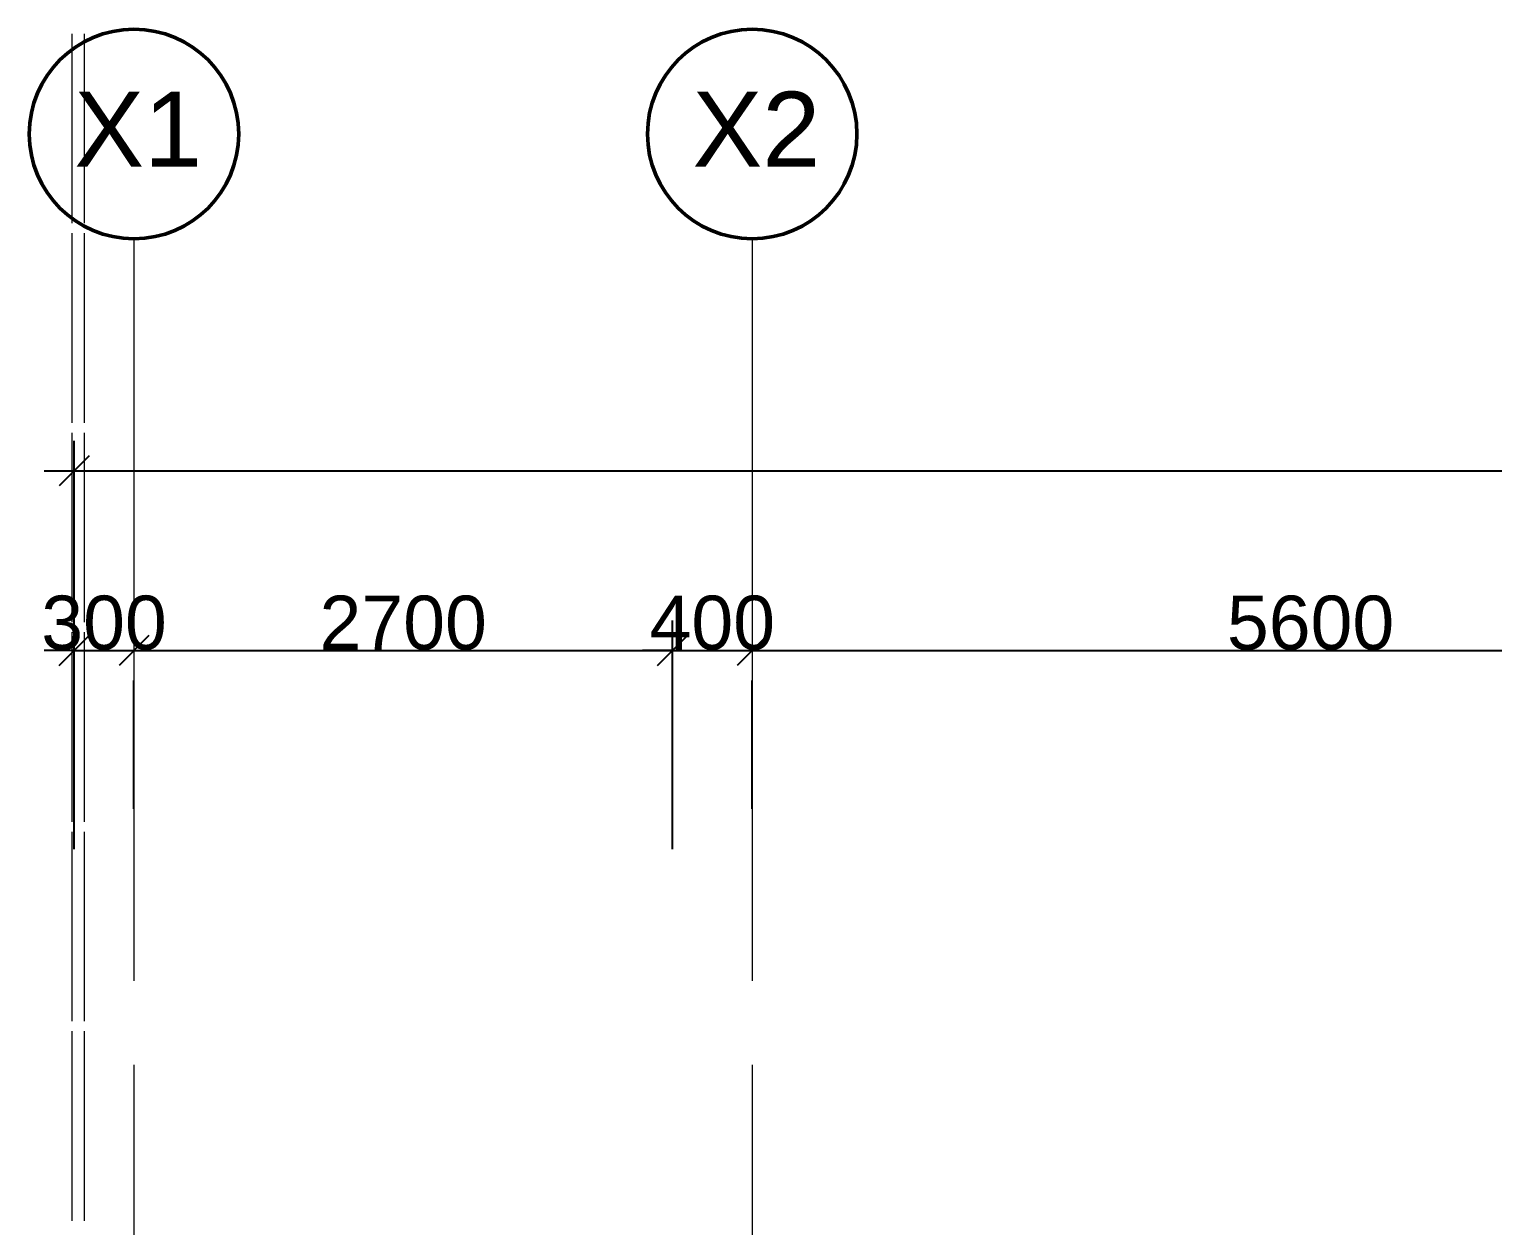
# Model space of a CAD drawing. Header units: millimetres. Extents: x -76261 to 649593, y -304265 to 60256.
# Drawn here: x 62475 to 69813, y 825 to 6822 of the extents above; entities that cross this region are included whole.
import ezdxf

# ---------------------------------------------------------------- set-up
doc = ezdxf.new("R2010")
doc.units = ezdxf.units.MM
doc.header["$LTSCALE"] = 2000
doc.header["$MEASUREMENT"] = 0
doc.header["$PDMODE"] = 32
doc.header["$PDSIZE"] = 0.15
doc.linetypes.add('Centre', pattern=[6.9, 4, -0.7, 1.5, -0.7])
doc.layers.get('0').update_dxf_attribs({"linetype": 'CONTINUOUS'})
doc.layers.get('DEFPOINTS').update_dxf_attribs({"color": 171, "linetype": 'CONTINUOUS'})
for name, color, linetype, lineweight in [('A-ANNO-DIMS', 1, 'CONTINUOUS', 15), ('A-GLAZ-CWMG', 8, 'CONTINUOUS', 15), ('S-GRID', 14, 'CONTINUOUS', 15), ('S-GRID-IDEN', 1, 'CONTINUOUS', 50)]:
    doc.layers.add(name, color=color, linetype=linetype, lineweight=lineweight)
doc.styles.add('Arial', font='arial.ttf', dxfattribs={"height": 1.6})
doc.styles.add('Arial_1', font='arial.ttf', dxfattribs={"height": 270})
doc.dimstyles.new('AD1', dxfattribs={"dimscale": 304.8, "dimtxt": 275.470038, "dimasz": 0.492126, "dimexe": 0.492126, "dimexo": 0.0625, "dimgap": 0, "dimtad": 1, "dimdec": 0, "dimzin": 0, "dimdsep": 46, "dimtxsty": 'Arial_1', "dimblk1": 'OBLIQUE', "dimblk2": 'OBLIQUE', "dimsah": 1, "dimcen": 0.09, "dimdle": 0.492126, "dimazin": 0, "dimtfac": 1, "dimtdec": 4, "dimtix": 1, "dimtmove": 0, "dimatfit": 3, "dimfxl": 2.952756, "dimfxlon": 1, "dimtvp": 1, "dimtolj": 1, "dimtzin": 0, "dimarcsym": 2})
doc.dimstyles.new('AD2', dxfattribs={"dimscale": 304.8, "dimtxt": 275.470038, "dimasz": 0.492126, "dimexe": 0.492126, "dimexo": 2.952756, "dimgap": 0, "dimtad": 1, "dimdec": 0, "dimzin": 0, "dimdsep": 46, "dimtxsty": 'Arial_1', "dimblk1": 'OBLIQUE', "dimblk2": 'OBLIQUE', "dimsah": 1, "dimcen": 0.09, "dimdle": 0.492126, "dimazin": 0, "dimtfac": 1, "dimtdec": 4, "dimtix": 1, "dimtmove": 0, "dimatfit": 3, "dimfxl": 1, "dimtvp": 1, "dimtolj": 1, "dimtzin": 0, "dimarcsym": 2})

# ---------------------------------------------------------------- blocks, each defined once
blk = doc.blocks.new('Rectangular Mullion - 50 x 100-10619540-2nd FLOOR PLAN')
at = {"layer": 'A-GLAZ-CWMG'}
for p, q in [((-87502.5, -43151.6), (-87502.5, -42201.6)), ((-87442.5, -42201.6), (-87442.5, -43151.6))]:
    blk.add_line(p, q, dxfattribs=at)
blk = doc.blocks.new('Grid - M_Grid Head - Circle-195263-2nd FLOOR PLAN')
at = {"layer": 'S-GRID-IDEN'}
blk.add_circle((0, 0), 3.5, dxfattribs=at)
blk = doc.blocks.new('_Oblique')
at = {"color": 0, "linetype": 'ByBlock', "lineweight": -2}
blk.add_line((-0.5, -0.5), (0.5, 0.5), dxfattribs=at)
blk = doc.blocks.new('*D1061')
at = {"layer": 'A-ANNO-DIMS', "color": 0, "lineweight": -2, "transparency": 16777216}
for p, q in [((62700, 2712.8), (62700, 3858.4)), ((62700, 3708.4), (62550, 3708.4)), ((62700, 3708.4), (63000, 3708.4)), ((63000, 3708.4), (63150, 3708.4)), ((63000, 2914.5), (63000, 3558.4))]:
    blk.add_line(p, q, dxfattribs=at)
at = {"layer": 'DEFPOINTS', "color": 0, "transparency": 16777216}
for p in [(63000, 3814.5), (63000, 3708.4), (62700, 1812.8)]:
    blk.add_point(p, dxfattribs=at)
at = {"layer": 'A-ANNO-DIMS', "color": 0, "lineweight": -2, "transparency": 16777216, "xscale": 150, "yscale": 150, "zscale": 150}
blk.add_blockref('_Oblique', (62700, 3708.4), dxfattribs=at)
at = {"layer": 'A-ANNO-DIMS', "color": 0, "lineweight": -2, "transparency": 16777216, "xscale": 150, "yscale": 150, "zscale": 150, "rotation": 180}
blk.add_blockref('_Oblique', (63000, 3708.4), dxfattribs=at)
at = {"layer": 'A-ANNO-DIMS', "color": 0, "transparency": 16777216, "insert": (62850, 3846.4), "char_height": 270, "width": 747.583, "attachment_point": 5, "style": 'Arial_1'}
blk.add_mtext('\\A1;300', dxfattribs=at)
blk = doc.blocks.new('*D1062')
at = {"layer": 'A-ANNO-DIMS', "color": 0, "lineweight": -2, "transparency": 16777216}
for p, q in [((65700, 2712.8), (65700, 3858.4)), ((62850, 3708.4), (65850, 3708.4)), ((63000, 2914.5), (63000, 3558.4))]:
    blk.add_line(p, q, dxfattribs=at)
at = {"layer": 'DEFPOINTS', "color": 0, "transparency": 16777216}
for p in [(63000, 3814.5), (65700, 3708.4), (65700, 1812.8)]:
    blk.add_point(p, dxfattribs=at)
at = {"layer": 'A-ANNO-DIMS', "color": 0, "lineweight": -2, "transparency": 16777216, "xscale": 150, "yscale": 150, "zscale": 150, "rotation": 180}
blk.add_blockref('_Oblique', (63000, 3708.4), dxfattribs=at)
at = {"layer": 'A-ANNO-DIMS', "color": 0, "lineweight": -2, "transparency": 16777216, "xscale": 150, "yscale": 150, "zscale": 150}
blk.add_blockref('_Oblique', (65700, 3708.4), dxfattribs=at)
at = {"layer": 'A-ANNO-DIMS', "color": 0, "transparency": 16777216, "insert": (64350, 3846.3), "char_height": 270, "width": 996.778, "attachment_point": 5, "style": 'Arial_1'}
blk.add_mtext('\\A1;2700', dxfattribs=at)
blk = doc.blocks.new('*D1063')
at = {"layer": 'A-ANNO-DIMS', "color": 0, "lineweight": -2, "transparency": 16777216}
for p, q in [((65700, 2712.8), (65700, 3858.4)), ((65700, 3708.4), (65550, 3708.4)), ((65700, 3708.4), (66100, 3708.4)), ((66100, 3708.4), (66250, 3708.4)), ((66100, 2914.5), (66100, 3558.4))]:
    blk.add_line(p, q, dxfattribs=at)
at = {"layer": 'DEFPOINTS', "color": 0, "transparency": 16777216}
for p in [(66100, 3814.5), (66100, 3708.4), (65700, 1812.8)]:
    blk.add_point(p, dxfattribs=at)
at = {"layer": 'A-ANNO-DIMS', "color": 0, "lineweight": -2, "transparency": 16777216, "xscale": 150, "yscale": 150, "zscale": 150}
blk.add_blockref('_Oblique', (65700, 3708.4), dxfattribs=at)
at = {"layer": 'A-ANNO-DIMS', "color": 0, "lineweight": -2, "transparency": 16777216, "xscale": 150, "yscale": 150, "zscale": 150, "rotation": 180}
blk.add_blockref('_Oblique', (66100, 3708.4), dxfattribs=at)
at = {"layer": 'A-ANNO-DIMS', "color": 0, "transparency": 16777216, "insert": (65900, 3846.3), "char_height": 270, "width": 747.583, "attachment_point": 5, "style": 'Arial_1'}
blk.add_mtext('\\A1;400', dxfattribs=at)
blk = doc.blocks.new('*D1064')
at = {"layer": 'A-ANNO-DIMS', "color": 0, "lineweight": -2, "transparency": 16777216}
for p, q in [((65950, 3708.4), (71850, 3708.4)), ((66100, 2914.5), (66100, 3558.4)), ((71700, 2914.5), (71700, 3558.4))]:
    blk.add_line(p, q, dxfattribs=at)
at = {"layer": 'DEFPOINTS', "color": 0, "transparency": 16777216}
for p in [(66100, 3814.5), (71700, 3814.5), (71700, 3708.4)]:
    blk.add_point(p, dxfattribs=at)
at = {"layer": 'A-ANNO-DIMS', "color": 0, "lineweight": -2, "transparency": 16777216, "xscale": 150, "yscale": 150, "zscale": 150, "rotation": 180}
blk.add_blockref('_Oblique', (66100, 3708.4), dxfattribs=at)
at = {"layer": 'A-ANNO-DIMS', "color": 0, "lineweight": -2, "transparency": 16777216, "xscale": 150, "yscale": 150, "zscale": 150}
blk.add_blockref('_Oblique', (71700, 3708.4), dxfattribs=at)
at = {"layer": 'A-ANNO-DIMS', "color": 0, "transparency": 16777216, "insert": (68900, 3846.3), "char_height": 270, "width": 996.778, "attachment_point": 5, "style": 'Arial_1'}
blk.add_mtext('\\A1;5600', dxfattribs=at)
blk = doc.blocks.new('*D1070')
at = {"layer": 'A-ANNO-DIMS', "color": 0, "lineweight": -2, "transparency": 16777216}
for p, q in [((62700, 3727.5), (62700, 4758.4)), ((95700, 3727.5), (95700, 4758.4)), ((62550, 4608.4), (95850, 4608.4))]:
    blk.add_line(p, q, dxfattribs=at)
at = {"layer": 'DEFPOINTS', "color": 0, "transparency": 16777216}
for p in [(95700, 4608.4), (62700, 3708.4), (95700, 3708.4)]:
    blk.add_point(p, dxfattribs=at)
at = {"layer": 'A-ANNO-DIMS', "color": 0, "lineweight": -2, "transparency": 16777216, "xscale": 150, "yscale": 150, "zscale": 150, "rotation": 180}
blk.add_blockref('_Oblique', (62700, 4608.4), dxfattribs=at)
at = {"layer": 'A-ANNO-DIMS', "color": 0, "lineweight": -2, "transparency": 16777216, "xscale": 150, "yscale": 150, "zscale": 150}
blk.add_blockref('_Oblique', (95700, 4608.4), dxfattribs=at)
at = {"layer": 'A-ANNO-DIMS', "color": 0, "transparency": 16777216, "insert": (79200, 4746.4), "char_height": 270, "width": 1245.972, "attachment_point": 5, "style": 'Arial_1'}
blk.add_mtext('\\A1;33000', dxfattribs=at)
blk = doc.blocks.new('Xrexf_Office')
at = {"layer": 'S-GRID', "linetype": 'Centre', "ltscale": 0.3}
for p, q in [((63000, 5772), (63000, -18829.6)), ((66100, 5772), (66100, -18829.6))]:
    blk.add_line(p, q, dxfattribs=at)
at = {"layer": 'A-GLAZ-CWMG'}
for p in [(150192.5, 49001.6), (150192.5, 48001.6), (150192.5, 47001.6), (150192.5, 46001.6), (150192.5, 45001.6), (150192.5, 44001.6)]:
    blk.add_blockref('Rectangular Mullion - 50 x 100-10619540-2nd FLOOR PLAN', p, dxfattribs=at)
at = {"layer": 'S-GRID-IDEN', "xscale": 149.9999999999999, "yscale": 149.9999999999999, "zscale": 149.9999999999999, "rotation": 180}
for p in [(63000, 6297), (66100, 6297)]:
    blk.add_blockref('Grid - M_Grid Head - Circle-195263-2nd FLOOR PLAN', p, dxfattribs=at)
at = {"layer": 'S-GRID-IDEN', "char_height": 375, "width": 769.62, "attachment_point": 1, "style": 'Arial'}
for s, insert in [('X1', (62701.1, 6509.1)), ('X2', (65801.1, 6509.1))]:
    blk.add_mtext(s, dxfattribs=dict(at, insert=insert))
at = {"layer": 'A-ANNO-DIMS'}
for base, p1, p2, dimstyle, override, picture, middle in [((95700, 4608.4), (62700, 3708.4), (95700, 3708.4), 'AD1', {"dimpost": '<>', "dimfxl": 33000}, '*D1070', (79200, 4746.4)), ((63000, 3708.4), (62700, 1812.8), (63000, 3814.5), 'AD2', {"dimpost": '<>', "dimfxl": 2024.107053}, '*D1061', (62850, 3846.4)), ((65700, 3708.4), (63000, 3814.5), (65700, 1812.8), 'AD2', {"dimpost": '<>', "dimfxl": 3361.102403}, '*D1062', (64350, 3846.3)), ((66100, 3708.4), (65700, 1812.8), (66100, 3814.5), 'AD2', {"dimpost": '<>', "dimfxl": 2041.325393}, '*D1063', (65900, 3846.3)), ((71700, 3708.4), (66100, 3814.5), (71700, 3814.5), 'AD2', {"dimpost": '<>', "dimfxl": 5600}, '*D1064', (68900, 3846.3))]:
    dim = blk.add_linear_dim(base=base, p1=p1, p2=p2, dimstyle=dimstyle, override=override, dxfattribs=at)
    dim.commit()
    dim.dimension.update_dxf_attribs({"geometry": picture, "text_midpoint": middle})

msp = doc.modelspace()

# ---------------------------------------------------------------- block references
at = {"linetype": 'ByBlock'}
msp.add_blockref('Xrexf_Office', (0, 0), dxfattribs=at)

doc.saveas('drawing.dxf')
